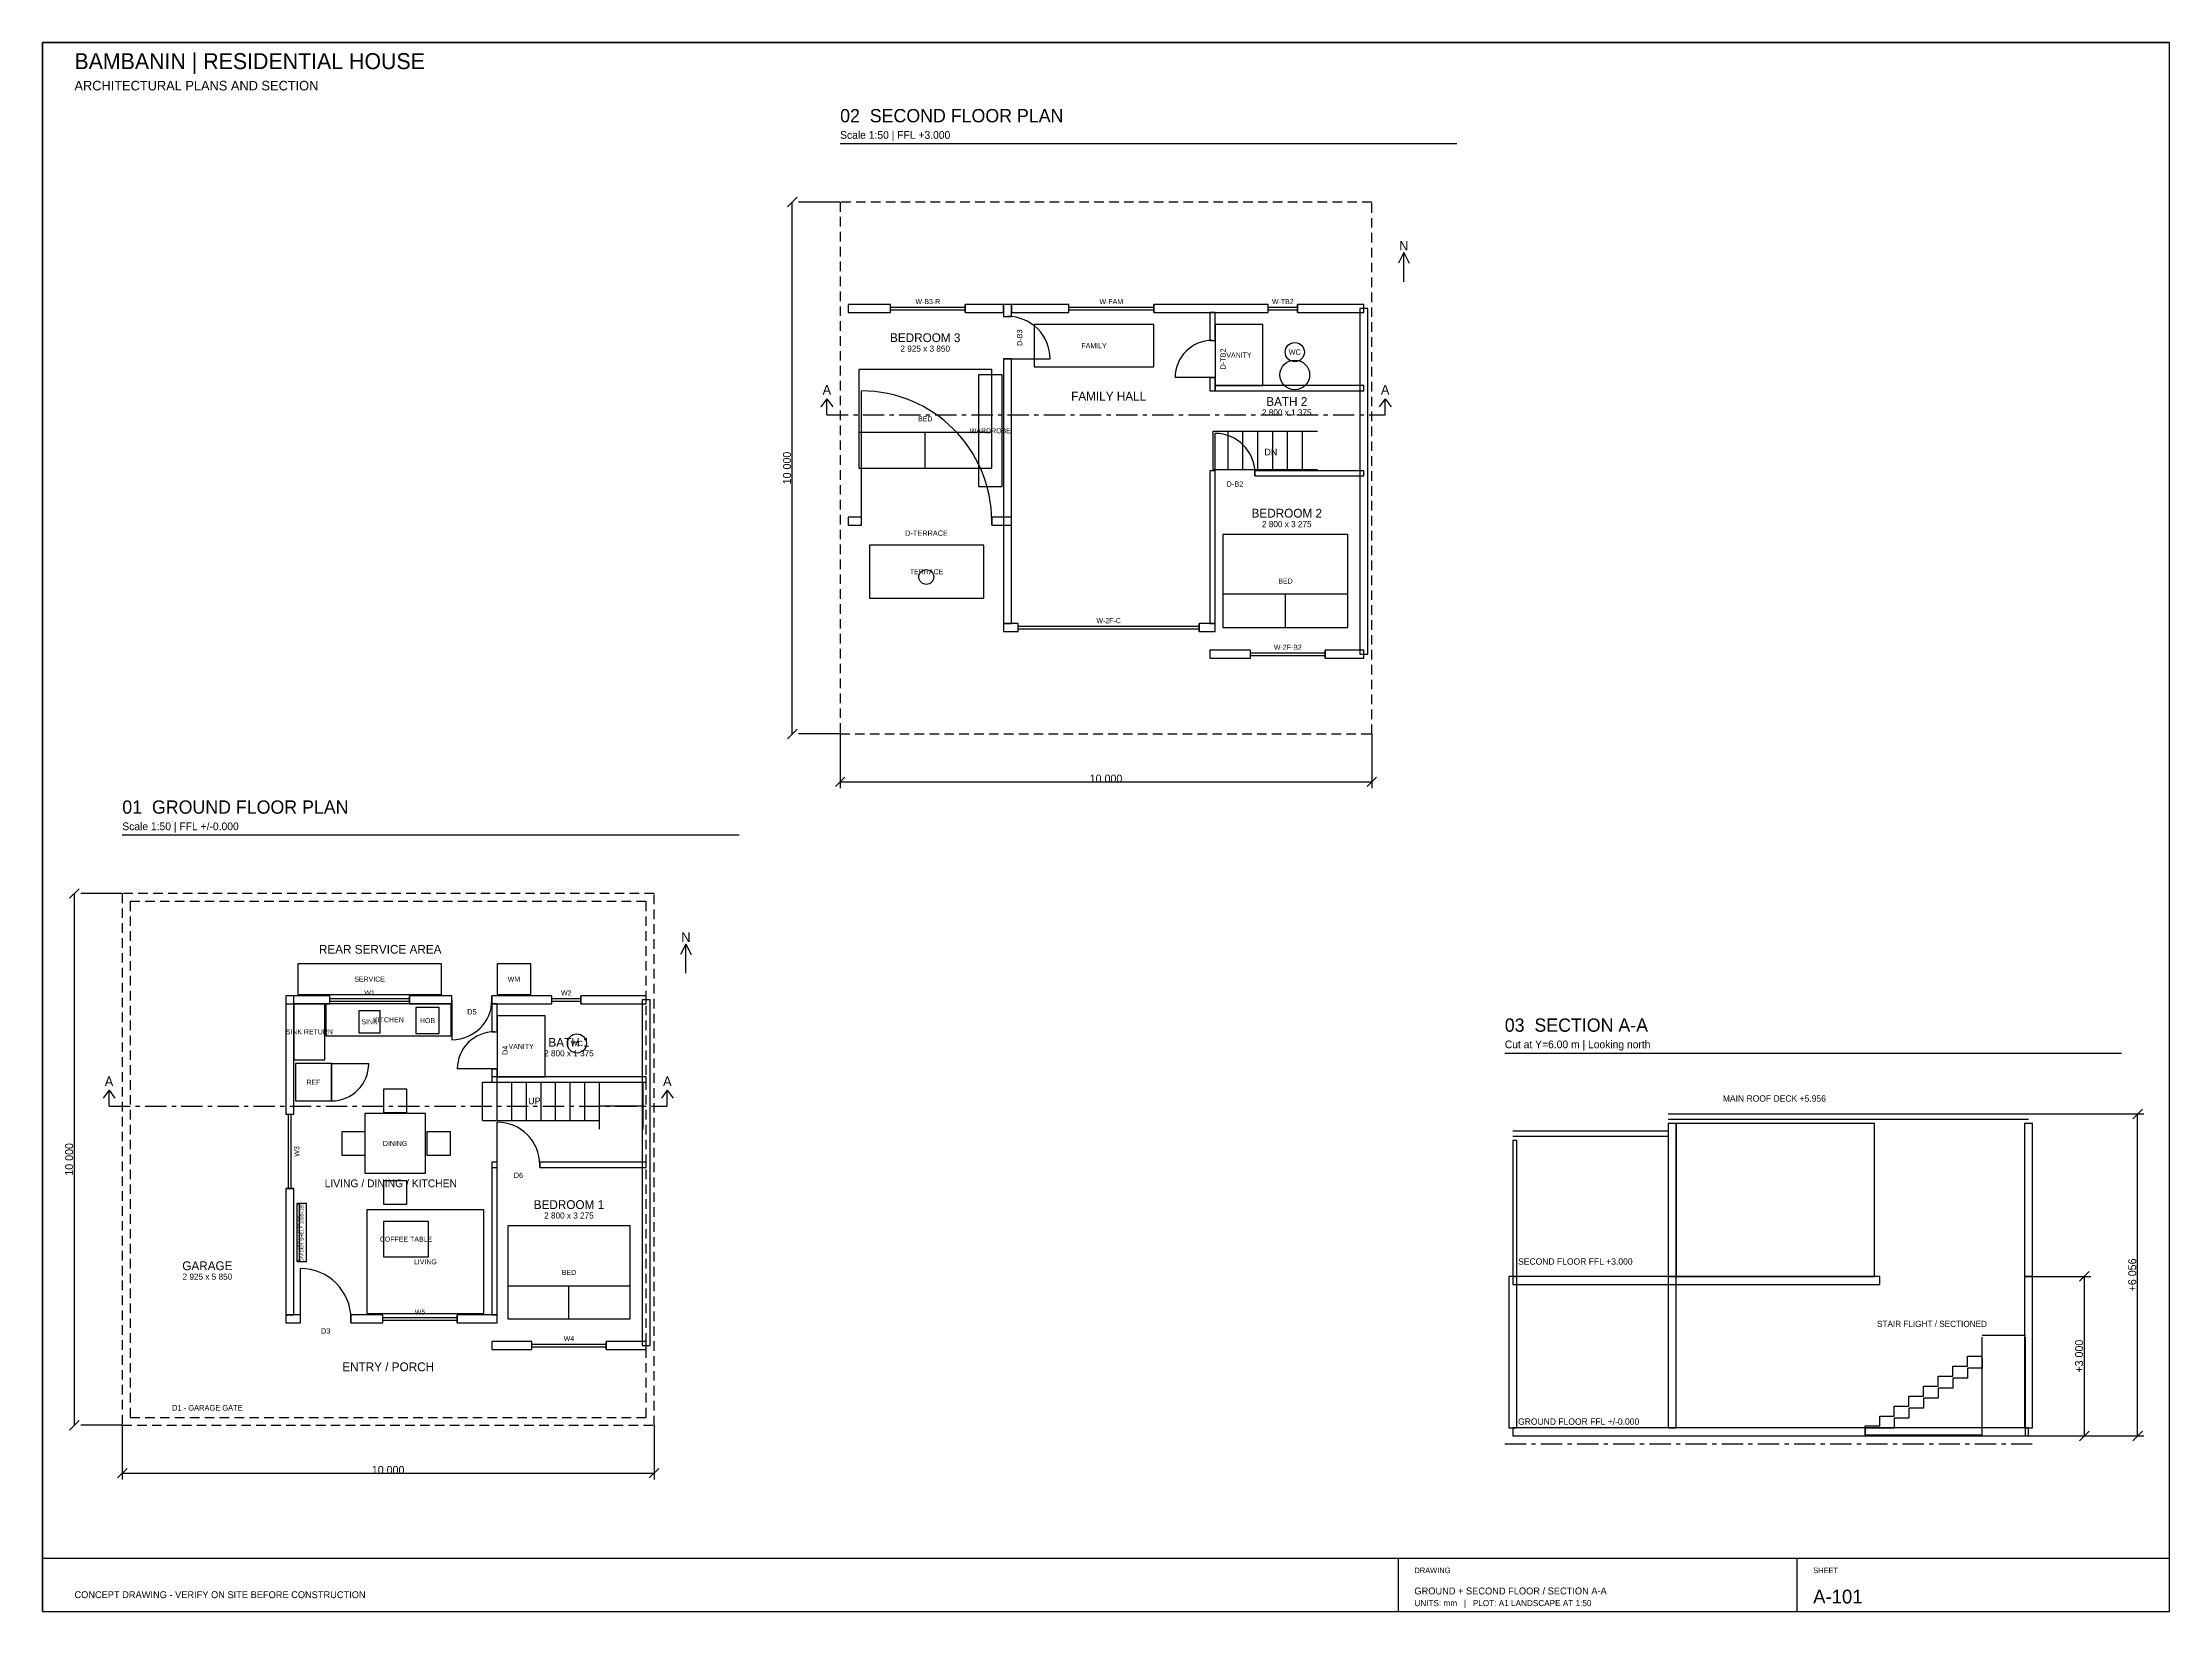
# Model space of a CAD drawing. Header units: millimetres. Extents: x 0 to 40000, y -1500 to 28000.
import ezdxf
from ezdxf.enums import TextEntityAlignment as Align

# ---------------------------------------------------------------- set-up
doc = ezdxf.new("R2010")
doc.units = ezdxf.units.MM
doc.linetypes.add('CENTER', pattern=[680, 400, -100, 80, -100])
doc.linetypes.add('DASHED', pattern=[280, 180, -100])
for name, color, linetype in [('DIM', 2, 'CONTINUOUS'), ('DOOR', 3, 'CONTINUOUS'), ('FIXTURE', 5, 'CONTINUOUS'), ('FURNITURE', 8, 'CONTINUOUS'), ('ROOF', 8, 'CONTINUOUS'), ('SECTION', 1, 'CENTER'), ('SHEET', 8, 'CONTINUOUS'), ('SITE', 9, 'DASHED'), ('STAIR', 6, 'CONTINUOUS'), ('TEXT', 7, 'CONTINUOUS'), ('WALL-EXT', 7, 'CONTINUOUS'), ('WALL-INT', 7, 'CONTINUOUS'), ('WINDOW', 4, 'CONTINUOUS')]:
    doc.layers.add(name, color=color, linetype=linetype)

msp = doc.modelspace()

# ---------------------------------------------------------------- linework, layer by layer
at = {"layer": 'DIM'}
for p, q in [((14010, 24910), (14190, 25090)), ((14100, 15000), (14100, 25000)), ((15000, 25000), (14220, 25000)), ((25600, 24050), (25500, 23850)), ((25600, 23500), (25600, 24050)), ((25600, 24050), (25700, 23850)), ((14010, 14910), (14190, 15090)), ((15000, 15000), (14220, 15000)), ((15000, 15000), (15000, 13980)), ((25000, 15000), (25000, 13980)), ((14910, 14010), (15090, 14190)), ((15000, 14100), (25000, 14100)), ((24910, 14010), (25090, 14190)), ((510, 11910), (690, 12090)), ((600, 2000), (600, 12000)), ((1500, 12000), (720, 12000)), ((12100, 11050), (12000, 10850)), ((12100, 10500), (12100, 11050)), ((12100, 11050), (12200, 10850)), ((37350, 7855.6), (39520, 7855.6)), ((39310, 7765.6), (39490, 7945.6)), ((39400, 1800), (39400, 7855.6)), ((37350, 4800), (38520, 4800)), ((38310, 4710), (38490, 4890)), ((38400, 1800), (38400, 4800)), ((510, 1910), (690, 2090)), ((1500, 2000), (720, 2000)), ((1500, 2000), (1500, 980)), ((11500, 2000), (11500, 980)), ((37350, 1800), (38520, 1800)), ((37350, 1800), (39520, 1800)), ((38310, 1710), (38490, 1890)), ((39310, 1710), (39490, 1890)), ((1410, 1010), (1590, 1190)), ((1500, 1100), (11500, 1100)), ((11410, 1010), (11590, 1190))]:
    msp.add_line(p, q, dxfattribs=at)
at = {"layer": 'DOOR'}
for p, q in [((18150, 22050), (18950, 22050)), ((22000, 21700), (21300, 21700)), ((15400, 19000), (15400, 21450)), ((22050, 19900), (22050, 20650)), ((7700, 10000), (7700, 9250)), ((5435, 8800), (5435, 8100)), ((5435, 8800), (6135, 8800)), ((8500, 8700), (7800, 8700)), ((8550, 6900), (8550, 7700)), ((4850, 4000), (4850, 4950))]:
    msp.add_line(p, q, dxfattribs=at)
at = {"layer": 'DOOR', "linetype": 'DASHED'}
msp.add_line((1650, 2150), (4575, 2150), dxfattribs=at)
at = {"layer": 'DOOR'}
for centre, radius, start, end in [((18150, 22050), 800, 0, 90), ((22000, 21700), 700, 90, 180), ((15400, 19000), 2450, 0, 90), ((22050, 19900), 750, 0, 90), ((7700, 10000), 750, 270, 360), ((8500, 8700), 700, 90, 180), ((5435, 8800), 700, 270, 360), ((8550, 6900), 800, 0, 90), ((4850, 4000), 950, 0, 90)]:
    msp.add_arc(centre, radius, start, end, dxfattribs=at)
at = {"layer": 'FIXTURE'}
for centre, radius in [((23550, 21750), 280), ((23550, 22180), 180), ((16620, 17950), 140), ((10050, 9180), 180)]:
    msp.add_circle(centre, radius, dxfattribs=at)
at = {"layer": 'FURNITURE'}
for p, q in [((20900, 22700), (18650, 22700)), ((18650, 22700), (18650, 21900)), ((20900, 21900), (20900, 22700)), ((22950, 22700), (22050, 22700)), ((22050, 22700), (22050, 21550)), ((22950, 21550), (22950, 22700)), ((17850, 21850), (15350, 21850)), ((15350, 21850), (15350, 20000)), ((18050, 21750), (17600, 21750)), ((17600, 21750), (17600, 19650)), ((17850, 20000), (17850, 21850)), ((18050, 19650), (18050, 21750)), ((18650, 21900), (20900, 21900)), ((22050, 21550), (22950, 21550)), ((15350, 20000), (17850, 20000)), ((17600, 19650), (18050, 19650)), ((17700, 18550), (15550, 18550)), ((15550, 18550), (15550, 17550)), ((17700, 17550), (17700, 18550)), ((24550, 18750), (22200, 18750)), ((22200, 18750), (22200, 17000)), ((24550, 17000), (24550, 18750)), ((15550, 17550), (17700, 17550)), ((22200, 17000), (24550, 17000)), ((7500, 10680), (4800, 10680)), ((4800, 10680), (4800, 10100)), ((7500, 10100), (7500, 10680)), ((9180, 10680), (8550, 10680)), ((8550, 10680), (8550, 10100)), ((9180, 10100), (9180, 10680)), ((4800, 10100), (7500, 10100)), ((8550, 10100), (9180, 10100)), ((5310, 9925), (4725, 9925)), ((4725, 9925), (4725, 8875)), ((5310, 8875), (5310, 9925)), ((7685, 9925), (5325, 9925)), ((5325, 9925), (5325, 9325)), ((6350, 9795), (5950, 9795)), ((5950, 9795), (5950, 9380)), ((6350, 9380), (6350, 9795)), ((7460, 9855), (7020, 9855)), ((7020, 9855), (7020, 9365)), ((7460, 9365), (7460, 9855)), ((7685, 9325), (7685, 9925)), ((9450, 9700), (8550, 9700)), ((8550, 9700), (8550, 8550)), ((9450, 8550), (9450, 9700)), ((5325, 9325), (7685, 9325)), ((5950, 9380), (6350, 9380)), ((7020, 9365), (7460, 9365)), ((4725, 8875), (5310, 8875)), ((5435, 8800), (4755, 8800)), ((4755, 8800), (4755, 8100)), ((5435, 8100), (5435, 8800)), ((8550, 8550), (9450, 8550)), ((4755, 8100), (5435, 8100)), ((6850, 8320), (6410, 8320)), ((6410, 8320), (6410, 7880)), ((6850, 7880), (6850, 8320)), ((7200, 7860), (6060, 7860)), ((6060, 7860), (6060, 6740)), ((6410, 7880), (6850, 7880)), ((7200, 6740), (7200, 7860)), ((6070, 7520), (5630, 7520)), ((5630, 7520), (5630, 7080)), ((6070, 7080), (6070, 7520)), ((7670, 7520), (7230, 7520)), ((7230, 7520), (7230, 7080)), ((7670, 7080), (7670, 7520)), ((5630, 7080), (6070, 7080)), ((7230, 7080), (7670, 7080)), ((6060, 6740), (7200, 6740)), ((6850, 6600), (6410, 6600)), ((6410, 6600), (6410, 6160)), ((6850, 6160), (6850, 6600)), ((4965, 6170), (4785, 6170)), ((4785, 6170), (4785, 5080)), ((4830.9, 6160), (4785, 6160)), ((4785, 6160), (4785, 5090)), ((4830.9, 5090), (4830.9, 6160)), ((4965, 5080), (4965, 6170)), ((8300, 6050), (6100, 6050)), ((6100, 6050), (6100, 4100)), ((6410, 6160), (6850, 6160)), ((8300, 4100), (8300, 6050)), ((7260, 5830), (6410, 5830)), ((6410, 5830), (6410, 5170)), ((7260, 5170), (7260, 5830)), ((11050, 5750), (8750, 5750)), ((8750, 5750), (8750, 4000)), ((11050, 4000), (11050, 5750)), ((4785, 5090), (4830.9, 5090)), ((4785, 5080), (4965, 5080)), ((6410, 5170), (7260, 5170)), ((6100, 4100), (8300, 4100)), ((8750, 4000), (11050, 4000))]:
    msp.add_line(p, q, dxfattribs=at)
at = {"layer": 'ROOF'}
for p, q in [((30575, 7855.6), (37350, 7855.6)), ((30575, 7755.6), (37350, 7755.6)), ((27650, 7535.8), (30575, 7535.8)), ((27650, 7435.8), (30575, 7435.8))]:
    msp.add_line(p, q, dxfattribs=at)
at = {"layer": 'SECTION'}
for p, q in [((14750, 21300), (14640, 21150)), ((14750, 21000), (14750, 21300)), ((14750, 21300), (14860, 21150)), ((25250, 21300), (25140, 21150)), ((25250, 21000), (25250, 21300)), ((25250, 21300), (25360, 21150)), ((1250, 8300), (1140, 8150)), ((1250, 8000), (1250, 8300)), ((1250, 8300), (1360, 8150)), ((11750, 8300), (11640, 8150)), ((11750, 8000), (11750, 8300)), ((11750, 8300), (11860, 8150)), ((27500, 1650), (37500, 1650))]:
    msp.add_line(p, q, dxfattribs=at)
at = {"layer": 'SECTION', "linetype": 'CENTER'}
for p, q in [((14750, 21000), (25250, 21000)), ((1250, 8000), (11750, 8000))]:
    msp.add_line(p, q, dxfattribs=at)
at = {"layer": 'SHEET'}
for p, q in [((40000, 28000), (0, 28000)), ((0, 28000), (0, -1500)), ((0, 28000), (40000, 28000)), ((0, -1500), (0, 28000)), ((40000, -1500), (40000, 28000)), ((40000, -1500), (40000, 28000)), ((15000, 26100), (26600, 26100)), ((1500, 13100), (13100, 13100)), ((27500, 9000), (39100, 9000)), ((0, -500), (40000, -500)), ((25500, -1500), (25500, -500)), ((33000, -1500), (33000, -500)), ((0, -1500), (40000, -1500)), ((0, -1500), (40000, -1500))]:
    msp.add_line(p, q, dxfattribs=at)
at = {"layer": 'SITE'}
for p, q in [((25000, 25000), (15000, 25000)), ((15000, 25000), (15000, 15000)), ((25000, 15000), (25000, 25000)), ((15000, 15000), (25000, 15000)), ((11500, 12000), (1500, 12000)), ((1500, 12000), (1500, 2000)), ((11500, 2000), (11500, 12000)), ((11350, 11850), (1650, 11850)), ((1650, 11850), (1650, 2150)), ((11350, 2150), (11350, 11850)), ((1500, 2000), (11500, 2000)), ((1650, 2150), (11350, 2150))]:
    msp.add_line(p, q, dxfattribs=at)
at = {"layer": 'STAIR'}
for p, q in [((22015, 19975), (22015, 20695)), ((22015, 20695), (23975, 20695)), ((22295, 19975), (22295, 20695)), ((22575, 19975), (22575, 20695)), ((22855, 19975), (22855, 20695)), ((23135, 19975), (23135, 20695)), ((23415, 19975), (23415, 20695)), ((23695, 19975), (23695, 20695)), ((22015, 19975), (23975, 19975)), ((8275, 7730), (8275, 8450)), ((8275, 8450), (10475, 8450)), ((8550, 7730), (8550, 8450)), ((8825, 7730), (8825, 8450)), ((9100, 7730), (9100, 8450)), ((9375, 7730), (9375, 8450)), ((9650, 7730), (9650, 8450)), ((9925, 7730), (9925, 8450)), ((10200, 7730), (10200, 8450)), ((10475, 7570), (10475, 8450)), ((11295, 7570), (11295, 8450)), ((10475, 8010), (11295, 8010)), ((8275, 7730), (10475, 7730)), ((36475, 3695), (37295, 3695)), ((36475, 1800), (36475, 3655)), ((37295, 1800), (37295, 3655)), ((36200, 3112.5), (36200, 3300)), ((36200, 3300), (36475, 3300)), ((35650, 2737.5), (35650, 2925)), ((35650, 2925), (35925, 2925)), ((35925, 2925), (35925, 3112.5)), ((35925, 3112.5), (36200, 3112.5)), ((35100, 2362.5), (35100, 2550)), ((35100, 2550), (35375, 2550)), ((35375, 2550), (35375, 2737.5)), ((35375, 2737.5), (35650, 2737.5)), ((34550, 1987.5), (34550, 2175)), ((34550, 2175), (34825, 2175)), ((34825, 2175), (34825, 2362.5)), ((34825, 2362.5), (35100, 2362.5)), ((34275, 1800), (34275, 1987.5)), ((34275, 1987.5), (34550, 1987.5))]:
    msp.add_line(p, q, dxfattribs=at)
at = {"layer": 'WALL-EXT'}
for p, q in [((15950, 23075), (15150, 23075)), ((15150, 23075), (15150, 22925)), ((15150, 22925), (15950, 22925)), ((15950, 22925), (15950, 23075)), ((15950, 22925), (15950, 23075)), ((17350, 22925), (17350, 23075)), ((18075, 23075), (17350, 23075)), ((17350, 23075), (17350, 22925)), ((17350, 22925), (18075, 22925)), ((18075, 22925), (18075, 23075)), ((18225, 23075), (18075, 23075)), ((18075, 23075), (18075, 22850)), ((18075, 22850), (18225, 22850)), ((18075, 22850), (18225, 22850)), ((19300, 23075), (18225, 23075)), ((18225, 23075), (18225, 22925)), ((18225, 22850), (18225, 23075)), ((18225, 22925), (19300, 22925)), ((19300, 22925), (19300, 23075)), ((19300, 22925), (19300, 23075)), ((20900, 22925), (20900, 23075)), ((23050, 23075), (20900, 23075)), ((20900, 23075), (20900, 22925)), ((20900, 22925), (23050, 22925)), ((23050, 22925), (23050, 23075)), ((23050, 22925), (23050, 23075)), ((23600, 22925), (23600, 23075)), ((24850, 23075), (23600, 23075)), ((23600, 23075), (23600, 22925)), ((23600, 22925), (24850, 22925)), ((24925, 23000), (24775, 23000)), ((24775, 23000), (24775, 16500)), ((24850, 22925), (24850, 23075)), ((24925, 16500), (24925, 23000)), ((18225, 22050), (18075, 22050)), ((18075, 22050), (18075, 17075)), ((18075, 22050), (18225, 22050)), ((18225, 17075), (18225, 22050)), ((15400, 19075), (15150, 19075)), ((15150, 19075), (15150, 18925)), ((15150, 18925), (15400, 18925)), ((15400, 18925), (15400, 19075)), ((15400, 18925), (15400, 19075)), ((17850, 18925), (17850, 19075)), ((18225, 19075), (17850, 19075)), ((17850, 19075), (17850, 18925)), ((17850, 18925), (18225, 18925)), ((18225, 18925), (18225, 19075)), ((18350, 17075), (18075, 17075)), ((18075, 17075), (18075, 16925)), ((18075, 17075), (18225, 17075)), ((18075, 16925), (18350, 16925)), ((18350, 16925), (18350, 17075)), ((18350, 16925), (18350, 17075)), ((21750, 16925), (21750, 17075)), ((22050, 17075), (21750, 17075)), ((21750, 17075), (21750, 16925)), ((21750, 16925), (22050, 16925)), ((22050, 16925), (22050, 17075)), ((22720, 16575), (21950, 16575)), ((21950, 16575), (21950, 16425)), ((21950, 16425), (22720, 16425)), ((22720, 16425), (22720, 16575)), ((22720, 16425), (22720, 16575)), ((24120, 16425), (24120, 16575)), ((24850, 16575), (24120, 16575)), ((24120, 16575), (24120, 16425)), ((24120, 16425), (24850, 16425)), ((24775, 16500), (24925, 16500)), ((24850, 16425), (24850, 16575)), ((5400, 10075), (4575, 10075)), ((4575, 10075), (4575, 9925)), ((4725, 10075), (4575, 10075)), ((4575, 10075), (4575, 7850)), ((4725, 7850), (4725, 10075)), ((5400, 9925), (5400, 10075)), ((5400, 9925), (5400, 10075)), ((6900, 9925), (6900, 10075)), ((7700, 10075), (6900, 10075)), ((6900, 10075), (6900, 9925)), ((7700, 9925), (7700, 10075)), ((7700, 9925), (7700, 10075)), ((8450, 9925), (8450, 10075)), ((9575, 10075), (8450, 10075)), ((8450, 10075), (8450, 9925)), ((9575, 9925), (9575, 10075)), ((9575, 9925), (9575, 10075)), ((10125, 9925), (10125, 10075)), ((11350, 10075), (10125, 10075)), ((10125, 10075), (10125, 9925)), ((11425, 10000), (11275, 10000)), ((11275, 10000), (11275, 3500)), ((11350, 9925), (11350, 10075)), ((11425, 3500), (11425, 10000)), ((4575, 9925), (5400, 9925)), ((6900, 9925), (7700, 9925)), ((8450, 9925), (9575, 9925)), ((10125, 9925), (11350, 9925)), ((4575, 7850), (4725, 7850)), ((4575, 7850), (4725, 7850)), ((30725, 7675.6), (30575, 7675.6)), ((30575, 7675.6), (30575, 4800)), ((30725, 4800), (30725, 7675.6)), ((37425, 7675.6), (37275, 7675.6)), ((37275, 7675.6), (37275, 4800)), ((37425, 4800), (37425, 7675.6)), ((27725, 7355.8), (27650, 7355.8)), ((27650, 7355.8), (27650, 4800)), ((27725, 4800), (27725, 7355.8)), ((4725, 6450), (4575, 6450)), ((4575, 6450), (4575, 4075)), ((4575, 6450), (4725, 6450)), ((4725, 4075), (4725, 6450)), ((27725, 4800), (27575, 4800)), ((27575, 4800), (27575, 1950)), ((34550, 4800), (27650, 4800)), ((27650, 4800), (27650, 4650)), ((27650, 4800), (27725, 4800)), ((27725, 1950), (27725, 4800)), ((30725, 4800), (30575, 4800)), ((30575, 4800), (30575, 1950)), ((30575, 4800), (30725, 4800)), ((30725, 1950), (30725, 4800)), ((34550, 4650), (34550, 4800)), ((37425, 4800), (37275, 4800)), ((37275, 4800), (37275, 1950)), ((37275, 4800), (37425, 4800)), ((37425, 1950), (37425, 4800)), ((27650, 4650), (34550, 4650)), ((4850, 4075), (4575, 4075)), ((4575, 4075), (4575, 3925)), ((4575, 4075), (4725, 4075)), ((4850, 3925), (4850, 4075)), ((4850, 3925), (4850, 4075)), ((5800, 3925), (5800, 4075)), ((6400, 4075), (5800, 4075)), ((5800, 4075), (5800, 3925)), ((6400, 3925), (6400, 4075)), ((6400, 3925), (6400, 4075)), ((7800, 3925), (7800, 4075)), ((8550, 4075), (7800, 4075)), ((7800, 4075), (7800, 3925)), ((8550, 3925), (8550, 4075)), ((4575, 3925), (4850, 3925)), ((5800, 3925), (6400, 3925)), ((7800, 3925), (8550, 3925)), ((9200, 3575), (8450, 3575)), ((8450, 3575), (8450, 3425)), ((8450, 3425), (9200, 3425)), ((9200, 3425), (9200, 3575)), ((9200, 3425), (9200, 3575)), ((10600, 3425), (10600, 3575)), ((11350, 3575), (10600, 3575)), ((10600, 3575), (10600, 3425)), ((10600, 3425), (11350, 3425)), ((11275, 3500), (11425, 3500)), ((11350, 3425), (11350, 3575)), ((36475, 1820), (36475, 3260)), ((36475, 3260), (36475, 3260)), ((36475, 3260), (36475, 3072.5)), ((36200, 2885), (35925, 2885)), ((35925, 2885), (35925, 2697.5)), ((36475, 3072.5), (36200, 3072.5)), ((36200, 3072.5), (36200, 2885)), ((35650, 2510), (35375, 2510)), ((35375, 2510), (35375, 2322.5)), ((35925, 2697.5), (35650, 2697.5)), ((35650, 2697.5), (35650, 2510)), ((35100, 2135), (34825, 2135)), ((34825, 2135), (34825, 1947.5)), ((35375, 2322.5), (35100, 2322.5)), ((35100, 2322.5), (35100, 2135)), ((27575, 1950), (27725, 1950)), ((37350, 1950), (27650, 1950)), ((27650, 1950), (27650, 1800)), ((27650, 1800), (37350, 1800)), ((30575, 1950), (30725, 1950)), ((34550, 1947.5), (34275, 1947.5)), ((34275, 1947.5), (34275, 1820)), ((34275, 1820), (36475, 1820)), ((34825, 1947.5), (34550, 1947.5)), ((37275, 1950), (37425, 1950)), ((37350, 1800), (37350, 1950))]:
    msp.add_line(p, q, dxfattribs=at)
at = {"layer": 'WALL-INT'}
for p, q in [((22050, 22925), (21950, 22925)), ((21950, 22925), (21950, 22400)), ((22050, 22400), (22050, 22925)), ((21950, 22400), (22050, 22400)), ((21950, 22400), (22050, 22400)), ((22050, 21700), (21950, 21700)), ((21950, 21700), (21950, 21450)), ((21950, 21700), (22050, 21700)), ((22050, 21450), (22050, 21700)), ((21950, 21450), (22050, 21450)), ((24850, 21550), (22050, 21550)), ((22050, 21550), (22050, 21450)), ((22050, 21450), (24850, 21450)), ((24850, 21450), (24850, 21550)), ((15350, 20675), (17850, 20675)), ((16600, 20000), (16600, 20675)), ((15350, 20000), (17850, 20000)), ((22050, 19950), (21950, 19950)), ((21950, 19950), (21950, 17075)), ((22050, 17075), (22050, 19950)), ((22050, 19850), (22050, 19950)), ((22800, 19850), (22800, 19950)), ((24850, 19950), (22800, 19950)), ((22800, 19950), (22800, 19850)), ((22800, 19850), (24850, 19850)), ((24850, 19850), (24850, 19950)), ((22200, 17634.5), (24550, 17634.5)), ((23375, 17000), (23375, 17634.5)), ((21950, 17075), (22050, 17075)), ((22200, 17000), (24550, 17000)), ((8550, 9925), (8450, 9925)), ((8450, 9925), (8450, 9400)), ((8550, 9400), (8550, 9925)), ((8450, 9400), (8550, 9400)), ((8450, 9400), (8550, 9400)), ((8550, 8700), (8450, 8700)), ((8450, 8700), (8450, 8450)), ((8450, 8700), (8550, 8700)), ((11350, 8550), (8450, 8550)), ((8450, 8550), (8450, 8450)), ((8450, 8450), (11350, 8450)), ((8450, 8450), (8550, 8450)), ((8550, 8450), (8550, 8700)), ((11350, 8450), (11350, 8550)), ((34450, 7675.6), (30725, 7675.6)), ((30725, 7675.6), (30725, 4800)), ((34450, 4800), (34450, 7675.6)), ((8550, 6950), (8450, 6950)), ((8450, 6950), (8450, 4075)), ((8550, 6950), (8450, 6950)), ((8450, 6950), (8450, 6850)), ((8450, 6850), (8550, 6850)), ((8550, 4075), (8550, 6950)), ((8550, 6850), (8550, 6950)), ((8550, 6850), (8550, 6950)), ((9350, 6850), (9350, 6950)), ((11350, 6950), (9350, 6950)), ((9350, 6950), (9350, 6850)), ((9350, 6850), (11350, 6850)), ((11350, 6850), (11350, 6950)), ((30725, 4800), (34450, 4800)), ((8750, 4621), (11050, 4621)), ((9900, 4000), (9900, 4621)), ((8450, 4075), (8550, 4075)), ((8750, 4000), (11050, 4000))]:
    msp.add_line(p, q, dxfattribs=at)
at = {"layer": 'WINDOW'}
for p, q in [((15950, 23025), (17350, 23025)), ((15950, 22975), (17350, 22975)), ((19300, 23025), (20900, 23025)), ((19300, 22975), (20900, 22975)), ((23050, 23025), (23600, 23025)), ((23050, 22975), (23600, 22975)), ((18350, 17025), (21750, 17025)), ((18350, 16975), (21750, 16975)), ((22720, 16525), (24120, 16525)), ((22720, 16475), (24120, 16475)), ((5400, 10025), (6900, 10025)), ((9575, 10025), (10125, 10025)), ((5400, 9975), (6900, 9975)), ((9575, 9975), (10125, 9975)), ((4625, 6450), (4625, 7850)), ((4675, 6450), (4675, 7850)), ((6400, 4025), (7800, 4025)), ((6400, 3975), (7800, 3975)), ((9200, 3525), (10600, 3525)), ((9200, 3475), (10600, 3475))]:
    msp.add_line(p, q, dxfattribs=at)

# ---------------------------------------------------------------- texts
at = {"layer": 'DIM'}
for s, p in [('10 000', (14000, 20000)), ('10 000', (500, 7000)), ('+6 056', (39300, 4827.8)), ('+3 000', (38300, 3300))]:
    msp.add_text(s, height=150, rotation=90, dxfattribs=at).set_placement(p, align=Align.MIDDLE_CENTER)
for p in [(20000, 14160), (6500, 1160)]:
    msp.add_text('10 000', height=150, dxfattribs=at).set_placement(p, align=Align.MIDDLE_CENTER)
at = {"layer": 'DOOR'}
for s, p in [('D-B3', (18375, 22450)), ('D-TB2', (22200, 22050)), ('D4', (8700, 9050))]:
    msp.add_text(s, height=100, rotation=90, dxfattribs=at).set_placement(p, align=Align.MIDDLE_CENTER)
for s, height, p in [('D-B2', 100, (22425, 19700)), ('D-TERRACE', 100, (16625, 18775)), ('D5', 100, (8075, 9775)), ('D6', 100, (8950, 6700)), ('D3', 100, (5325, 3775)), ('D1 - GARAGE GATE', 105, (3100, 2330))]:
    msp.add_text(s, height=height, dxfattribs=at).set_placement(p, align=Align.MIDDLE_CENTER)
at = {"layer": 'FIXTURE'}
for p in [(23550, 22180), (10050, 9180)]:
    msp.add_text('WC', height=100, dxfattribs=at).set_placement(p, align=Align.MIDDLE_CENTER)
at = {"layer": 'FURNITURE'}
for s, p in [('FAMILY', (19775, 22300)), ('VANITY', (22500, 22125)), ('BED', (16600, 20925)), ('WARDROBE', (17825, 20700)), ('TERRACE', (16625, 18050)), ('BED', (23375, 17875)), ('SERVICE', (6150, 10390)), ('WM', (8865, 10390)), ('SINK', (6150, 9587.5)), ('KITCHEN', (6505, 9625)), ('HOB', (7240, 9610)), ('SINK RETURN', (5017.5, 9400)), ('VANITY', (9000, 9125)), ('REF', (5095, 8450)), ('DINING', (6630, 7300)), ('COFFEE TABLE', (6835, 5500)), ('LIVING', (7200, 5075)), ('BED', (9900, 4875))]:
    msp.add_text(s, height=95, dxfattribs=at).set_placement(p, align=Align.MIDDLE_CENTER)
for s, height, p in [('DIVIDER SHELF 1090x180', 65, (4875, 5625)), ('48IN LG OLED48B4PSA', 40, (4807.9, 5625))]:
    msp.add_text(s, height=height, rotation=90, dxfattribs=at).set_placement(p, align=Align.MIDDLE_CENTER)
at = {"layer": 'ROOF'}
msp.add_text('MAIN ROOF DECK +5.956', height=120, dxfattribs=at).set_placement((31600, 8085.6))
at = {"layer": 'SECTION'}
for p in [(14750, 21470), (25250, 21470), (1250, 8470), (11750, 8470)]:
    msp.add_text('A', height=180, dxfattribs=at).set_placement(p, align=Align.MIDDLE_CENTER)
at = {"layer": 'STAIR'}
for s, p in [('DN', (23100, 20300)), ('UP', (9250, 8100))]:
    msp.add_text(s, height=125, dxfattribs=at).set_placement(p, align=Align.MIDDLE_CENTER)
msp.add_text('STAIR FLIGHT / SECTIONED', height=115, dxfattribs=at).set_placement((34500, 3850))
at = {"layer": 'TEXT'}
for s, height, p in [('BAMBANIN | RESIDENTIAL HOUSE', 300, (600, 27500)), ('ARCHITECTURAL PLANS AND SECTION', 180, (600, 27100)), ('02  SECOND FLOOR PLAN', 250, (15000, 26500)), ('Scale 1:50 | FFL +3.000', 145, (15000, 26190)), ('01  GROUND FLOOR PLAN', 250, (1500, 13500)), ('Scale 1:50 | FFL +/-0.000', 145, (1500, 13190)), ('03  SECTION A-A', 250, (27500, 9400)), ('Cut at Y=6.00 m | Looking north', 145, (27500, 9090)), ('SECOND FLOOR FFL +3.000', 120, (27750, 5020)), ('GROUND FLOOR FFL +/-0.000', 120, (27750, 2010)), ('DRAWING', 105, (25800, -780)), ('SHEET', 105, (33300, -780)), ('CONCEPT DRAWING - VERIFY ON SITE BEFORE CONSTRUCTION', 130, (600, -1250)), ('GROUND + SECOND FLOOR / SECTION A-A', 130, (25800, -1180)), ('A-101', 260, (33300, -1350)), ('UNITS: mm   |   PLOT: A1 LANDSCAPE AT 1:50', 115, (25800, -1400))]:
    msp.add_text(s, height=height, dxfattribs=at).set_placement(p)
for s, height, p in [('N', 180, (25600, 24180)), ('BEDROOM 3', 165, (16600, 22450)), ('2 925 x 3 850', 115, (16600, 22245)), ('FAMILY HALL', 165, (20050, 21350)), ('BATH 2', 165, (23400, 21250)), ('2 800 x 1 375', 115, (23400, 21045)), ('BEDROOM 2', 165, (23400, 19150)), ('2 800 x 3 275', 115, (23400, 18945)), ('N', 180, (12100, 11180)), ('REAR SERVICE AREA', 165, (6350, 10950)), ('BATH 1', 165, (9900, 9200)), ('2 800 x 1 375', 115, (9900, 8995)), ('LIVING / DINING / KITCHEN', 145, (6550, 6550)), ('BEDROOM 1', 165, (9900, 6150)), ('2 800 x 3 275', 115, (9900, 5945)), ('GARAGE', 165, (3100, 5000)), ('2 925 x 5 850', 115, (3100, 4795)), ('ENTRY / PORCH', 165, (6500, 3100))]:
    msp.add_text(s, height=height, dxfattribs=at).set_placement(p, align=Align.MIDDLE_CENTER)
at = {"layer": 'WINDOW'}
for s, p in [('W-B3-R', (16650, 23130)), ('W-FAM', (20100, 23130)), ('W-TB2', (23325, 23130)), ('W-2F-C', (20050, 17130)), ('W-2F-B2', (23420, 16630)), ('W1', (6150, 10130)), ('W2', (9850, 10130)), ('W5', (7100, 4130)), ('W4', (9900, 3630))]:
    msp.add_text(s, height=95, dxfattribs=at).set_placement(p, align=Align.MIDDLE_CENTER)
msp.add_text('W3', height=95, rotation=90, dxfattribs=at).set_placement((4780, 7150), align=Align.MIDDLE_CENTER)

doc.saveas('drawing.dxf')
